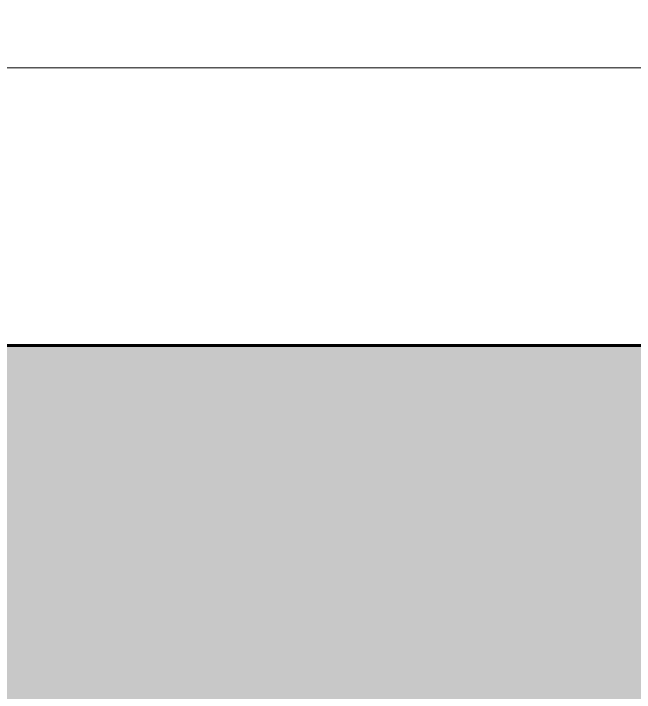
# Model space of a CAD drawing. Header units: inches. Extents: x -4169 to -1846, y 9706 to 12377.
# Drawn here: x -3310.591 to -3309.473, y 10449.789 to 10451.012 of the extents above; entities that cross this region are included whole.
import ezdxf

# ---------------------------------------------------------------- set-up
doc = ezdxf.new("R2010")
doc.units = ezdxf.units.IN
doc.header["$MEASUREMENT"] = 0
for name, color, linetype, lineweight in [('A-WALL', 113, 'Continuous', 18), ('A-WALL-PATT-4', 111, 'Continuous', 9), ('I-WALL-3', 2, 'Continuous', 60), ('S-BEAM', 12, 'Continuous', 9)]:
    doc.layers.add(name, color=color, linetype=linetype, lineweight=lineweight)
pattern_1 = [(0, (0, 0), (20.48, 5.12), [0.845, -14.515, 0.845, -14.515, -81.92]), (0, (0, 0), (20.48, 5.12), [-30.72, 0.845, -29.875, 0.845, -14.515, -35.84]), (0, (0, 0), (20.48, 5.12), [-76.8, 0.845, -9.395, 0.845, -24.755]), (120, (7.68, 2.56), (-14.67405, 15.1762003), [0.845, -14.515, 0.845, -14.515, -81.92]), (120, (7.68, 2.56), (-14.67405, 15.1762003), [-30.72, 0.845, -29.875, 0.845, -14.515, -35.84]), (120, (7.68, 2.56), (-14.67405, 15.1762003), [-76.8, 0.845, -9.395, 0.845, -24.755]), (240, (10.24, 12.8), (-5.80595, -20.2962003), [0.845, -14.515, 0.845, -14.515, -81.92]), (240, (10.24, 12.8), (-5.80595, -20.2962003), [-30.72, 0.845, -29.875, 0.845, -14.515, -35.84]), (240, (10.24, 12.8), (-5.80595, -20.2962003), [-76.8, 0.845, -9.395, 0.845, -24.755])]

# ---------------------------------------------------------------- blocks, each defined once
blk = doc.blocks.new('Dimension Lumber - LVL - 3_5X5_5-V128-ENLARGED RCP - 1ST FLOOR PLAN')
at = {"layer": 'S-BEAM'}
h = blk.add_hatch(color=256, dxfattribs=at)
h.paths.add_polyline_path([(34.4875, -1.75), (34.4875, 1.75), (23.1494, 1.75), (23.1494, -1.75), (25.764, -1.75)], flags=0)
h.paths.add_polyline_path([(20.7744, 1.75), (19.0213, 1.75), (19.0213, -1.75), (20.7744, -1.75)], flags=0)
h.paths.add_polyline_path([(16.6463, -1.75), (16.6463, 1.75), (14.7787, 1.75), (14.7787, -1.75), (15.7098, -1.75)], flags=0)
h.paths.add_polyline_path([(12.4037, -1.75), (12.4037, 1.75), (-34.7625, 1.75), (-34.7625, -1.75), (5.6556, -1.75)], flags=0)

msp = doc.modelspace()

# ---------------------------------------------------------------- hatches: boundary and pattern name
at = {"layer": 'A-WALL-PATT-4'}
h = msp.add_hatch(dxfattribs=at)
h.set_pattern_fill('FP_1', color=256, style=0, pattern_type=2)
h.set_pattern_definition(pattern_1)
h.paths.add_polyline_path([(-3268.5487, 10450.9144), (-3266.7987, 10450.9144), (-3266.7987, 10451.5394), (-3408.6737, 10451.5394), (-3408.6727, 10450.9144), (-3270.8472, 10450.9144)], flags=0)
h = msp.add_hatch(dxfattribs=at)
h.set_pattern_fill('FP_1', color=256, style=0, pattern_type=2)
h.set_pattern_definition(pattern_1)
h.paths.add_polyline_path([(-3329.1201, 10450.4144), (-3266.1737, 10450.4144), (-3266.1737, 10450.9144), (-3409.2987, 10450.9144), (-3409.298, 10450.4144), (-3340.1737, 10450.4144)], flags=0)

# ---------------------------------------------------------------- linework, layer by layer
at = {"layer": 'A-WALL'}
msp.add_line((-3266.1737, 10450.9144), (-3409.2987, 10450.9144), dxfattribs=at)
at = {"layer": 'I-WALL-3'}
msp.add_line((-3265.6737, 10450.4144), (-3409.7987, 10450.4144), dxfattribs=at)

# ---------------------------------------------------------------- block references
at = {"layer": 'S-BEAM', "rotation": 270}
msp.add_blockref('Dimension Lumber - LVL - 3_5X5_5-V128-ENLARGED RCP - 1ST FLOOR PLAN', (-3309.9237, 10415.6519), dxfattribs=at)

doc.saveas('drawing.dxf')
